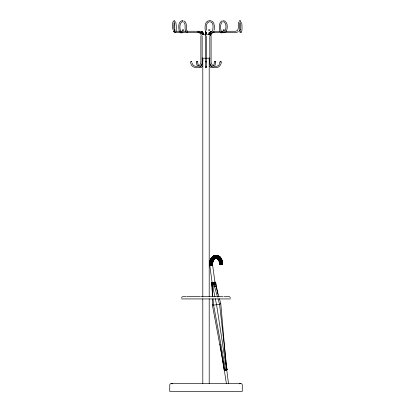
<?xml version="1.0" encoding="UTF-8"?>
<svg xmlns="http://www.w3.org/2000/svg" width="412" height="412" viewBox="0 0 412 412"><rect width="100%" height="100%" fill="white"/><g stroke="black" fill="none" stroke-linecap="round" stroke-linejoin="round"><path stroke-width="0.62" d="M215.146 283.585L212.602 265.091C208.884 265.894 209.064 264.416 210.377 260.559C211.572 257.346 215.636 257.011 218.072 258.916C218.834 258.854 219.421 258.175 219.632 257.474C216.913 252.108 211.711 261.002 212.371 264.061C207.452 265.802 210.362 258.824 213.174 258.113C214.961 257.757 219.884 259.74 218.581 255.996C214.585 254.343 212.396 259.848 212.489 263.036C212.628 264.195 213.014 265.591 211.418 265.369C207.231 266.585 210.656 258.437 212.185 257.109C216.676 252.108 223.144 259.055 220.703 264.375C218.679 264.401 220.775 264.401 221.579 264.37C222.691 262.47 221.702 257.871 219.199 256.439C214.544 257.974 221.553 261.486 220.92 264.396C223.757 251.068 207.622 254.019 209.775 265.395L212.417 284.867L212.293 282.766L212.499 284.872L212.293 282.766L212.577 284.337M211.181 265.091C210.975 260.039 218.025 253.519 221.028 260.24C223.649 271.147 222.871 257.835 219.338 256.485C220.688 257.243 224.653 264.236 221.579 264.37C221.821 254.482 210.965 257.139 210.743 265.148M211.382 258.077C213.081 254.606 217.809 255.816 218.726 259.241C219.493 261.198 222.238 270.097 219.22 260.739C217.124 259.792 218.319 256.753 220.25 257.309C222.284 259.277 223.577 263.222 219.663 262.418C220.657 259.035 211.536 253.061 212.396 258.494C212.798 258.968 213.524 259.529 214.152 259.163C216.022 256.753 220.492 256.681 221.553 259.761C219.081 262.696 217.989 258.139 216.012 257.114C213.725 254.688 208.23 259.735 212.499 260.554C214.343 260.621 214.42 257.335 216.429 257.073C218.463 255.919 221.218 257.485 221.615 259.648M219.617 256.789C215.821 254.405 214.209 259.838 212.35 261.378C210.64 261.357 209.337 259.905 211.377 258.576C213.843 255.363 216.769 258.957 219.138 259.303C221.254 258.499 220.271 256.14 218.159 255.852M212.448 265.04L212.489 263.036L209.723 262.82L212.541 263.103L213.73 259.194L214.868 257.536L216.326 256.413L217.953 256.073L219.55 256.661M221.61 259.369L222.372 261.811L222.408 264.37L219.874 264.401C217.253 259.869 224.308 258.37 222.145 264.365L219.735 264.396L219.21 260.121L218.345 258.133L217.078 256.583L215.528 255.77L213.782 256.007L213.673 257.32L214.431 258.319L218.293 258.144L220.559 259.39L221.728 261.012L222.562 264.37L222.532 263.124L219.73 263.34L222.552 263.139L221.543 259.308L220.018 259.545L219.03 260.554L219.993 264.401L221.785 264.391L221.965 263.103M209.868 21.882L209.878 20.6M212.85 260.595C213.828 259.529 216.058 258.087 214.255 256.635C210.733 255.842 211.006 263.083 210.759 265.436C210.187 262.681 210.28 259.375 212.185 257.109M209.924 265.313L210.084 261.435L211.057 258.952L212.551 259.39L213.323 260.25L212.185 265.029M221.352 263.309C221.713 259.4 215.239 259.668 216.223 256.259C216.697 255.013 218.123 255.651 218.715 256.485C220.817 256.522 220.631 267.718 220.126 263.232C221.46 261.193 216.815 251.892 215.219 256.779C216.151 259.735 221.893 258.818 221.774 263.273M221.084 258.525C217.83 253.519 215.177 260.466 212.35 259.596C209.008 256.82 217.515 255.682 218.087 259.096C218.561 260.832 220.667 259.807 221.069 258.654C216.558 250.62 209.734 259.122 212.34 265.21C211.603 261.429 213.334 253.612 218.581 255.996C213.225 254.137 210.275 260.992 210.043 265.276M220.142 257.243L221.476 260.441L221.362 264.37C219.761 255.368 209.672 255.842 210.553 265.446C210.094 263.778 209.765 256.182 213.122 258.432C215.121 260.307 210.98 262.66 211.825 265.04C210.079 262.537 217.866 251.392 217.845 257.531C217.382 258.741 216.006 258.097 215.085 258.108C211.516 258.211 209.456 262.104 209.842 265.343M222.331 261.934C221.836 258.37 217.443 256.424 214.606 258.746C213.972 258.978 213.365 258.432 213.05 257.933C213.045 251.593 221.805 261.151 219.735 264.396L220.307 264.401C220.461 261.254 220.312 257.078 217.057 255.512M212.329 265.034L212.695 262.068L210.084 261.435L209.79 265.369M209.878 262.774L210.048 265.457C208.92 262.954 210.115 258.067 212.958 261.126C213.169 262.985 210.604 262.166 209.94 261.491M210.841 259.03L210.202 261.419L210.197 265.457C209.672 262.573 210.635 259.436 212.293 257.037M210.347 260.193L209.744 262.799L209.847 265.436L209.677 264.133L210.877 264.077L210.975 265.421C210.285 262.32 210.517 258.339 213.262 256.279M211.696 260.25C212.674 257.588 217.603 259.586 217.186 256.341C213.89 252.577 210.738 262.949 211.196 265.395C210.65 262.64 210.573 259.215 212.577 256.985M211.145 262.82L211.418 265.369C210.79 262.511 211.171 255.831 214.966 256.007C215.594 256.532 215.981 257.654 215.342 258.319M211.583 262.866L211.84 265.313C210.223 260.971 213.071 252.762 218.772 256.243M210.697 263.036C210.47 258.983 216.753 259.792 216.326 256.413C212.958 252.556 210.697 263.232 212.025 265.276L211.938 264.056M220.394 257.515C215.229 253.025 211.129 260.497 212.195 265.246C211.196 261.605 213.241 254.977 217.773 255.759M210.923 262.799L211.099 264.133L212.103 264.102L212.463 260.657M215.934 255.425C219.807 256.424 219.864 261.172 220.307 264.401L219.72 264.396L219.328 259.998L217.886 257.103L215.651 255.625L214.019 255.811M213.663 32.296L213.504 32.589L213.205 31.817M220.054 260.832L220.703 264.396C222.274 251.366 210.316 255.059 210.187 265.246M212.489 263.036L212.53 265.055M199.217 32.775L199.496 32.775M181.63 297.994C181.641 295.77 184.849 296.877 186.07 296.64M212.041 257.32C216.001 253.869 221.167 260.25 219.787 264.391L220.307 264.401L219.993 264.386C221.666 261.965 215.77 251.325 214.441 257.073C214.564 257.964 215.486 258.566 216.362 258.185C219.699 258.041 222.222 261.229 222.289 264.38L222.058 260.544M214.74 65.905L215.625 63.294L215.625 61.785L214.477 61.723L214.085 64.241L213.107 65.951M213.2 32.563L212.772 32.296M210.352 265.21L210.455 264.087M212.541 263.103L212.535 265.148L212.288 262.98M220.307 264.401L219.874 264.391C221.316 257.248 211.706 253.411 209.935 261.584M212.015 265.034L212.108 264.056M211.469 260.245L211.135 263.083M212.015 33.496L211.099 32.733M219.678 257.103C215.013 254.647 211.49 260.925 212.587 265.071L212.407 263.01L212.747 260.853M210.084 261.435L209.935 265.446L209.832 264.113M210.542 265.179L210.661 264.082M219.993 264.386L220.126 263.232M174.781 30.699L174.503 31.806L174.961 31.719M220.703 61.764C218.87 61.506 220.132 65.657 217.768 65.894C214.94 67.712 210.908 65.209 211.093 61.743L211.093 36.174M220.034 61.702C222.12 61.311 221.095 63.613 220.549 64.782C218.02 70.014 209.409 67.661 209.816 61.826L209.816 36.179M221.975 264.365L222.109 261.744L221.543 259.308M211.619 265.055L211.747 264.061M206.597 36.179L206.515 67.475L205.639 67.712L205.403 66.832M220.126 263.366C218.916 261.635 217.5 257.402 221.074 258.412M210.959 265.117L210.877 264.077M219.359 261.419C224.705 262.403 219.859 255.358 216.418 256.851C213.236 258.252 211.964 261.893 211.402 265.071L211.325 264.066M220.137 264.386L220.296 263.211M211.32 258.298L213.411 256.264M209.79 262.866L209.996 261.46M209.991 262.923L210.202 261.419M210.305 262.98L210.872 260.137M210.496 263.01L211.062 260.157M211.577 263.119C211.449 254.75 221.666 258.19 221.785 264.391L221.646 260.435L220.853 258.175M211.778 263.129L212.288 260.559M212.319 261.826L212.453 265.179L212.566 261.955M212.139 263.139L212.618 260.755M212.401 263.129L212.649 262.011M212.489 263.119L212.695 262.068M220.693 263.17L220.497 264.38L220.487 263.191M220.451 260.672L221.141 264.396L221.29 260.461L220.013 257.201M198.187 32.069L197.837 32.357M200.541 34.273L200.881 33.969M201.643 33.707L201.319 33.753M199.619 33.048L199.902 33.048M198.821 32.296L198.811 32.723L199.058 32.563M211.969 263.139C212.623 261.532 216.594 256.3 212.01 257.459M173.982 22.804L173.751 28.68M239.738 22.804L239.506 28.737M209.878 262.892L210.558 260.137M212.211 282.416L212.412 284.352M209.981 261.641L210.439 260.157M210.058 261.697L211.057 258.952M210.311 261.826L211.371 258.952M210.135 262.949L211.557 258.978M210.656 261.955C211.356 259.04 213.282 255.517 216.697 255.507M211.263 260.193L210.707 262.784L210.877 264.133M211.068 262.068C211.655 259.066 215.404 256.171 218.072 258.916M211.68 260.312L211.341 261.532L211.634 265.343L211.541 264.061M210.913 263.062C211.65 259.534 214.518 254.405 218.834 256.403M211.892 260.384L211.366 262.841L211.536 264.118M211.361 263.103C211.511 258.293 217.83 253.39 221.023 258.793M211.923 262.217C212.149 256.115 220.43 254.601 222.037 260.75M212.422 262.233L213.236 260.024M212.844 260.95L212.541 262.217L213.323 260.25M212.283 263.139L212.916 261.038M212.705 262.12L212.958 261.126M215.739 61.826L214.508 61.764M238.641 22.006C237.41 25.014 239.98 30.591 235.793 31.271L213.807 31.271M197.853 31.585L197.992 31.286M214.137 32.357L213.818 32.224L213.88 31.286M173.014 21.671L172.484 24.349L172.51 29.216M215.399 282.153C216.367 288.549 215.018 278.244 215.491 283.78L215.399 282.153L215.651 284.27M212.669 30.926C212.788 28.263 214.25 23.165 210.661 21.97M213.565 282.776L213.72 284.764L213.998 284.723L213.612 282.653L213.931 284.749L213.565 282.776L213.73 284.244M210.305 260.472L210.934 258.978M210.475 260.657L212 257.897M212.783 261.352L213.298 260.142M210.172 261.759C211.469 256.295 218.448 255.069 219.534 261.558M198.651 32.296L198.419 32.61L198.311 32.296M211.562 257.933L210.264 260.384M212.875 261.316C213.766 258.813 215.842 256.099 218.823 257.196L220.945 258.942L221.46 259.879M198.929 31.982L199.274 31.539M210.47 261.893C211.366 257.917 216.928 255.44 218.942 260.039M211.717 262.197C213.39 255.512 223.639 257.412 222.562 264.37M211.943 284.275L211.711 282.668L211.892 284.769L211.711 282.668M211.284 262.12C213.159 255.955 219.91 257.757 220.909 263.34M210.738 259.184L211.459 257.994M210.759 259.39L211.686 257.897M210.82 259.514L212.741 256.995L214.477 255.759M211.021 259.766L212.916 257.037L214.642 255.811C218.288 255.316 220.75 259.127 221.012 262.351M211.325 260.024C212.777 256.022 218.329 256.728 219.22 260.739M212.499 260.554C214.961 255.404 222.49 259.601 222.145 264.386L221.646 260.435M212.515 261.383C213.601 257.732 219.74 255.698 221.342 259.998M213.117 260.554L213.771 259.344M213.215 260.502L213.787 259.478M203.729 34.433L203.348 34.278M212.293 282.766L212.504 283.842M225.076 30.864C226.332 28.217 226.559 23.644 224.092 22.052M226.131 31.585C227.779 28.248 228.124 22.32 224.097 20.708M210.733 259.282L212.427 256.995M212.999 260.585L214.297 258.952M202.905 65.905L201.164 67.573L198.955 67.511M200.129 33.171L200.155 33.449M214.894 283.538C214.714 278.63 215.682 288.879 214.765 282.57L215.162 284.512L214.765 282.57L215.131 283.497M211.547 258.885L213.612 257.103C217.011 256.98 219.946 260.147 220.487 263.356M212.68 260.585L214.966 258.113L218 257.114L220.137 258.484L221.192 260.121M213.545 259.838C216.609 254.492 222.727 259.828 222.408 264.38L222.398 263.108M211.165 259.895C212.597 257.912 215.352 257.567 217.479 258.535M212.304 260.502C214.266 257.67 219.107 256.97 220.847 260.353M211.505 260.142L213.643 258.566L217.011 258.283M211.897 260.353C214.4 256.933 220.6 257.546 220.791 262.387M222.392 261.847L219.653 262.264L219.735 264.396M210.583 31.451L210.687 31.348A0.639 0.51 70.3 0 1 211.15 31.982M213.267 259.89L214.894 258.437M213.612 282.653L213.72 284.764M200.469 33.588L200.366 33.861M211.33 258.432C214.503 253.91 220.42 257.83 220.58 262.418M238.419 31.389L237.214 32.234L235.849 32.548L212.556 32.548M208.467 33.753L209.347 33.815L209.523 34.263M212.098 257.201L213.122 256.326M212.005 257.613C215.847 253.524 221.167 258.942 220.693 263.35M205.403 34.381L205.794 34.706M211.449 258.731C214.482 255.749 219.472 258.803 220.183 262.454M222.053 22.243C220.039 24.179 220.266 29.381 221.429 31.487M181.785 31.564L182.042 31.353M182.892 32.301L181.223 32.986L179.998 32.491M222.423 31.564L222.681 31.353M223.531 32.301L221.867 32.986L220.636 32.491M239.537 383.866C240.464 382.861 242.328 383.629 242.271 384.999L242.271 391.4L169.729 391.4L169.78 384.587L170.197 383.866L171.33 383.397L240.67 383.397M213.91 259.277C215.842 256.954 219.493 257.68 220.446 260.554M213.761 259.287L215.455 258.206M209.492 34.68L208.451 34.278M202.158 36.179L202.158 61.826C202.637 69.525 190.107 69.396 190.741 61.841C191.328 61.8 192.564 61.635 191.271 61.764M200.598 32.733L200.902 32.661M181.702 22.073C179.23 23.798 179.668 29.334 180.791 31.487M221.769 20.924C218.324 23.082 219.596 28.237 219.884 31.513M213.004 256.403L214.163 255.759M212.834 256.635L214.317 255.744M212.788 256.789C216.223 254.245 220.132 257.984 220.78 261.419M212.031 257.778C215.914 254.256 220.641 259.174 220.296 263.361M203.281 34.124L203.543 33.707L202.869 33.753M213.112 67.511L210.903 67.573L209.162 65.905M225.302 32.316L224.488 32.548M214.472 258.793L215.219 258.396M197.327 65.905L196.442 63.294L196.442 61.785L197.59 61.723L197.981 64.241L198.96 65.951M224.288 369.961L226.394 383.526M226.229 369.95L226.986 369.677L219.581 304.303L218.025 298.839M205.403 34.974L205.794 35.169M212.829 296.913L211.577 283.667L212.18 283.379M211.577 283.667L213.71 283.667L215.8 283.09L217.83 294.219M219.431 298.793L220.791 303.726L219.581 304.303L213.607 305.117L212.34 304.88L212.298 299.189M224.303 369.997L226.837 369.785M222.861 360.546L224.216 370.105L226.986 369.677L226.018 362.663M202.73 34.433L203.023 34.335M211.711 33.861L210.769 33.12M214.915 282.199L215.198 283.631M211.892 284.769L211.876 282.766L211.974 284.234M213.73 282.771L213.457 282.802L213.73 282.771L213.457 282.802L213.704 284.254M213.895 255.893L215.43 255.455M213.782 256.007L215.589 255.507M213.694 256.14L214.601 255.852M214.92 258.463C216.918 257.32 219.277 258.726 220.039 260.693M200.886 35.643L201.329 35.607M209.033 21.954C205.418 22.861 206.721 27.759 206.597 30.292M201.921 34.974L201.736 34.948M197.554 61.764L196.323 61.826M182.006 20.646C177.551 21.918 178.88 28.227 179.246 31.513M223.108 30.354L224.339 30.488L223.932 30.406M226.023 369.991L225.153 370.11M211.814 66.528C209.801 66.543 208.796 60.662 209.43 57.922M209.322 20.615C204.419 21.089 204.872 27.547 205.32 30.952M205.403 35.587L205.794 35.643M215.007 283.507L215.018 282.529M240.402 31.719L240.86 31.853L240.696 31.585M191.343 61.805L190.705 61.867M208.59 30.498L209.873 30.349M239.588 30.375L239.238 30.447L240.448 30.375M221.301 61.862L220.631 61.805M214.966 255.507L216.552 255.425M214.827 255.595C219.019 254.951 221.532 259.684 221.568 263.294M214.709 255.708C218.473 255.069 220.822 259.102 221.445 262.264M215.399 258.242C218.015 257.515 220.054 260.096 220.374 262.439M214.755 282.189L215.121 283.631M212.417 284.867L212.391 282.895L212.422 283.853M214.667 283.013L215.8 283.09M224.947 370.125L224.169 370.058L220.389 346.667M212.103 264.102L212.52 264.071L212.602 265.091M183.582 30.498L182.434 30.375L182.691 30.426M173.483 29.777L174.76 29.777M182.428 29.777L183.701 29.777M208.59 29.777L209.873 29.777M223.067 29.777L224.339 29.777M239.238 29.777L240.515 29.777M200.762 31.271L175.852 31.24M211.305 31.271L212.556 31.271M199.511 32.548L175.203 32.399M201.973 34.742L205.171 34.742M206 34.742L210.027 34.742M202.107 58.21L205.171 58.21M206 58.21L209.893 58.21M186.857 296.64L200.047 296.64M200.793 296.64L223.16 296.64M224.257 296.64C225.802 297.304 230.102 295.208 230.37 297.994M181.63 298.932L230.37 298.932M209.914 35.566L210.985 35.643M212.149 282.915L212.365 284.373M210.172 34.278L211.176 34.706M211.047 35.169L209.893 34.912L210.393 34.974M173.643 30.488L174.745 30.39M226.708 369.6L226.986 369.677L226.708 369.6L226.986 369.677L226.708 369.6L228.526 383.835M171.33 383.397L172.463 383.866M216.089 255.373L217.654 255.646M211.433 34.273L210.326 33.676L210.656 33.753M187.609 31.271C184.962 30.411 188.227 22.629 183.994 20.888M187.578 32.548L186.765 32.316M200.253 66.528C202.261 66.543 203.27 60.662 202.637 57.922M210.424 20.626C214.946 21.151 214.523 27.058 214.142 30.241M218.684 256.11L217.876 255.904C216.573 256.377 216.264 258.623 217.922 258.901M218 255.867L219.663 256.939M216.954 258.283L218.468 259.411M218.314 255.867L221.069 258.654M183.757 22.222C186.461 24.215 183.896 28.83 185.93 31.585M206.278 66.595L206.597 67.151M173.555 31.389L173.91 31.714M219.199 256.439L220.42 257.649M218.885 256.439L220.42 257.799M217.577 258.679L218.334 259.369M217.505 258.551L219.344 260.77L220.013 262.459M211.861 32.816L212.355 33.048M219.05 256.424L221.012 259.23L222.135 263.232M212.386 32.656L212.757 32.775M218.061 258.963L218.818 260.008M218.144 259.21L218.715 259.946M220.956 258.231L221.646 259.545M220.729 258.139L221.553 259.761M220.58 258.128L222.135 262.042M219.699 257.201L221.831 262.156M218.602 259.529L219.344 260.77M218.597 259.771L219.982 263.361M218.587 259.658L219.06 260.631M192.105 63.01C193.11 68.212 201.267 67.074 200.881 61.743L200.881 36.174M221.45 259.261L222.248 261.986M221.326 259.23L221.965 260.832M219.024 260.456L219.447 261.527M175.594 21.712C176.537 24.009 177.083 36.786 173.607 31.523M219.055 260.353L219.787 264.396L219.781 263.294M213.71 283.667L217.505 297.021M215.198 283.379L218.927 296.944M240.278 22.511L240.557 29.602M174.518 22.511L174.801 30.194M221.79 260.441L222.279 263.211M221.476 260.441L221.965 263.253M221.29 260.461L221.774 263.108L221.579 264.37L221.568 263.113M220.878 260.544L221.362 264.391M219.483 261.193L219.75 262.439M219.411 261.275L219.663 262.418M241.576 22.449C242.138 24.251 242.766 36.843 239.362 31.523M212.211 283.786L214.925 296.815M215.311 298.674L216.604 304.88L226.579 369.868M212.34 304.88L224.592 370.141M225.591 370.058L213.607 305.117L213.009 298.808M215.569 283.78L215.404 282.272L215.61 283.775C215.152 281.865 215.558 281.767 215.507 283.77M219.982 344.138L220.188 345.4M225.143 356.282L225.318 357.559M225.58 359.475L225.843 361.386M222.511 358.007L222.686 359.274M214.837 282.699L214.961 283.662M214.915 282.163L215.162 284.512M211.768 282.766L211.948 284.234M222.315 261.78L222.48 263.17M222.228 261.759L222.398 263.191M220.971 261.847L221.131 263.325M219.735 262.207L219.864 263.356M219.653 262.264L219.781 263.35M211.789 262.892L211.933 264.107M210.501 262.774L210.656 264.138M210.311 262.763L210.45 264.144M220.791 303.726L225.833 361.283M226.003 363.204L226.173 365.12M210.141 262.763L210.259 264.144M210.264 264.092L210.362 265.457L209.996 262.763M213.637 282.802L213.792 284.769M209.796 262.784L209.832 264.144M222.48 263.113L222.49 264.375M222.279 263.103L222.289 264.38M221.131 263.139L221.141 264.396M220.909 263.155L220.92 264.396M219.864 263.273L219.874 264.401M212.216 287.803L212.278 296.655M209.203 58.21L209.203 296.908M209.203 298.839L209.203 383.763M205.32 36.179L205.32 67.151M202.797 58.21L202.797 296.908M202.797 298.839L202.797 383.763M174.472 21.857A0.639 0.608 -88 0 1 173.73 21.074A0.639 0.608 -88 0 1 174.75 20.785M174.909 21.074A0.639 0.608 -88 0 1 174.93 21.239M205.959 34.273A0.639 0.304 0 0 1 205.408 33.815M206.278 33.707A0.639 0.304 0 0 1 206.412 33.753M206.124 33.856A0.639 0.381 0 0 1 205.454 33.722A0.639 0.381 0 0 1 205.408 33.295M206.278 33.449A0.639 0.453 0 0 1 205.408 32.831M206.412 33.048A0.639 0.515 0 0 1 205.408 32.424M206.412 32.775A0.639 0.561 0 0 1 205.408 32.095M206.412 32.569A0.639 0.603 0 0 1 205.408 31.837M206.515 32.296A0.639 0.628 0 0 1 205.639 32.527A0.639 0.628 0 0 1 205.408 31.667M206.582 32.069A0.639 0.639 0 0 1 205.717 32.497A0.639 0.639 0 0 1 205.408 31.585M182.279 20.785A0.639 0.376 89.2 0 1 182.81 20.785A0.639 0.376 89.2 0 1 182.815 21.692A0.639 0.376 89.2 0 1 182.284 21.692M202.822 33.156A0.639 0.309 -23.7 0 1 203.337 33.49M202.519 33.872A0.639 0.309 -23.7 0 1 202.395 33.856M202.57 32.661A0.639 0.366 -30.4 0 1 203.126 32.697A0.639 0.366 -30.4 0 1 203.028 33.171M202.477 33.496A0.639 0.366 -30.4 0 1 202.107 33.449M202.57 32.167A0.639 0.417 -38.2 0 1 202.786 32.816M202.261 33.176A0.639 0.417 -38.2 0 1 201.818 33.048M202.101 31.832A0.639 0.453 -47.3 0 1 202.513 32.522M202.024 32.919A0.639 0.453 -47.3 0 1 201.566 32.775M201.885 31.539A0.639 0.484 -58 0 1 202.287 31.982M201.628 32.744A0.639 0.484 -58 0 1 201.298 32.569M201.643 31.379A0.639 0.51 -70.3 0 1 201.952 31.982M201.623 32.527A0.639 0.51 -70.3 0 1 200.943 32.296M201.257 31.286A0.639 0.515 -83.9 0 1 201.561 31.585M201.447 32.357A0.639 0.515 -83.9 0 1 200.593 32.069M223.458 21.692A0.639 0.376 89.2 0 1 222.923 21.692A0.639 0.376 89.2 0 1 222.918 20.785A0.639 0.376 89.2 0 1 223.448 20.785M208.724 33.156A0.639 0.309 23.7 0 1 209.667 33.387A0.639 0.309 23.7 0 1 209.548 33.872M208.977 32.661A0.639 0.366 30.4 0 1 209.899 32.939A0.639 0.366 30.4 0 1 209.734 33.511M209.497 32.167A0.639 0.417 38.2 0 1 210.238 32.682A0.639 0.417 38.2 0 1 209.945 33.197M210.496 32.775A0.639 0.453 47.3 0 1 209.899 32.862M210.321 31.559A0.639 0.484 58 0 1 210.774 31.982M211.078 31.286A0.639 0.515 83.9 0 1 211.485 31.904M239.645 20.785A0.639 0.608 -88 0 1 240.665 21.074A0.639 0.608 -88 0 1 239.913 21.857M239.465 21.239A0.639 0.608 -88 0 1 239.547 20.919M215.692 284.352A2.251 0.304 -7.8 0 1 215.378 284.8A2.251 0.304 -7.8 0 1 212.417 285.202A2.251 0.304 -7.8 0 1 212.046 284.846M216.12 286.046A2.251 0.304 -7.8 0 1 214.328 286.721A2.251 0.304 -7.8 0 1 211.953 286.659M205.341 61.764L206.597 61.785L205.341 61.764M212.252 282.524L212.288 283.538L212.252 282.524M215.1 283.662L214.884 282.699L215.059 283.636"/></g></svg>
